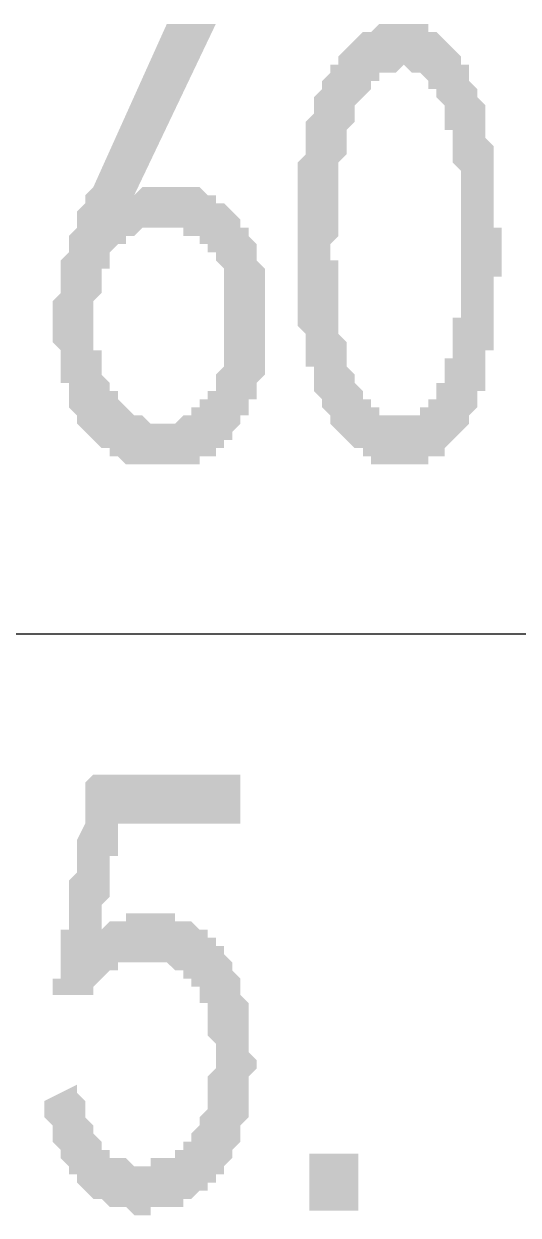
# Model space of a CAD drawing. Header units: millimetres. Extents: x 6156 to 7119, y 3162 to 3647.
# Drawn here: x 6929.12 to 6932.96, y 3474.45 to 3483.72 of the extents above; entities that cross this region are included whole.
import ezdxf

# ---------------------------------------------------------------- set-up
doc = ezdxf.new("R2010")
doc.units = ezdxf.units.MM
doc.layers.add('图层1', color=7, linetype='Continuous')

msp = doc.modelspace()

# ---------------------------------------------------------------- hatches: boundary and pattern name
at = {"layer": '图层1', "transparency": 33554559}
h = msp.add_hatch(color=256, dxfattribs=at)
h.paths.add_polyline_path([(6929.3406, 3481.4937), (6929.3406, 3481.5572), (6929.4041, 3481.6207), (6929.4041, 3481.6207), (6929.4041, 3481.6842), (6929.4041, 3481.7477), (6929.4041, 3481.8111), (6929.4041, 3481.8111), (6929.4041, 3481.8746), (6929.4676, 3481.9381), (6929.4676, 3481.9381), (6929.4676, 3482.0016), (6929.4676, 3482.0016), (6929.4676, 3482.0651), (6929.5311, 3482.1286), (6929.5311, 3482.1286), (6929.5311, 3482.1921), (6929.5311, 3482.2556), (6929.5946, 3482.3191), (6929.5946, 3482.3191), (6929.5946, 3482.3826), (6929.6581, 3482.4461), (6929.6581, 3482.4461), (6930.2296, 3483.716), (6930.6105, 3483.716), (6929.9756, 3482.3826), (6930.0391, 3482.4461), (6930.0391, 3482.4461), (6930.1026, 3482.4461), (6930.1661, 3482.4461), (6930.1661, 3482.4461), (6930.2296, 3482.4461), (6930.2296, 3482.4461), (6930.2931, 3482.4461), (6930.3565, 3482.4461), (6930.3565, 3482.4461), (6930.42, 3482.4461), (6930.42, 3482.4461), (6930.4835, 3482.4461), (6930.4835, 3482.4461), (6930.547, 3482.3826), (6930.547, 3482.3826), (6930.6105, 3482.3826), (6930.6105, 3482.3826), (6930.6105, 3482.3191), (6930.674, 3482.3191), (6930.7375, 3482.2556), (6930.7375, 3482.2556), (6930.801, 3482.1921), (6930.801, 3482.1921), (6930.801, 3482.1286), (6930.8645, 3482.1286), (6930.8645, 3482.0651), (6930.8645, 3482.0651), (6930.928, 3482.0016), (6930.928, 3482.0016), (6930.928, 3481.9381), (6930.928, 3481.8746), (6930.9915, 3481.8111), (6930.9915, 3481.8111), (6930.9915, 3481.7477), (6930.9915, 3481.6842), (6930.9915, 3481.6207), (6930.9915, 3481.5572), (6930.9915, 3481.5572), (6930.9915, 3481.4937), (6930.9915, 3481.4937), (6930.9915, 3481.4302), (6930.9915, 3481.3667), (6930.9915, 3481.3032), (6930.9915, 3481.3032), (6930.9915, 3481.2397), (6930.9915, 3481.1762), (6930.9915, 3481.1127), (6930.9915, 3481.1127), (6930.9915, 3481.0492), (6930.9915, 3480.9857), (6930.928, 3480.9222), (6930.928, 3480.9222), (6930.928, 3480.8587), (6930.928, 3480.7952), (6930.8645, 3480.7952), (6930.8645, 3480.7317), (6930.8645, 3480.6682), (6930.801, 3480.6682), (6930.801, 3480.6047), (6930.801, 3480.6047), (6930.7375, 3480.5412), (6930.7375, 3480.4777), (6930.7375, 3480.4777), (6930.674, 3480.4777), (6930.674, 3480.4142), (6930.6105, 3480.4142), (6930.6105, 3480.4142), (6930.6105, 3480.3507), (6930.547, 3480.3507), (6930.4835, 3480.3507), (6930.4835, 3480.2872), (6930.42, 3480.2872), (6930.42, 3480.2872), (6930.3565, 3480.2872), (6930.3565, 3480.2872), (6930.2931, 3480.2872), (6930.2296, 3480.2872), (6930.2296, 3480.2872), (6930.1661, 3480.2872), (6930.1026, 3480.2872), (6930.1026, 3480.2872), (6930.0391, 3480.2872), (6930.0391, 3480.2872), (6929.9756, 3480.2872), (6929.9121, 3480.2872), (6929.9121, 3480.2872), (6929.8486, 3480.3507), (6929.8486, 3480.3507), (6929.7851, 3480.3507), (6929.7851, 3480.4142), (6929.7216, 3480.4142), (6929.7216, 3480.4142), (6929.7216, 3480.4142), (6929.6581, 3480.4777), (6929.6581, 3480.4777), (6929.5946, 3480.5412), (6929.5946, 3480.5412), (6929.5311, 3480.6047), (6929.5311, 3480.6682), (6929.5311, 3480.6682), (6929.4676, 3480.7317), (6929.4676, 3480.7317), (6929.4676, 3480.7952), (6929.4676, 3480.8587), (6929.4676, 3480.9222), (6929.4041, 3480.9222), (6929.4041, 3480.9857), (6929.4041, 3481.0492), (6929.4041, 3481.1127), (6929.4041, 3481.1127), (6929.4041, 3481.1762), (6929.3406, 3481.2397), (6929.3406, 3481.3032), (6929.3406, 3481.3032), (6929.3406, 3481.3667), (6929.3406, 3481.4302), (6929.3406, 3481.4937), (6929.3406, 3481.4937)], flags=0)
h.paths.add_polyline_path([(6929.8486, 3480.8587), (6929.8486, 3480.7952), (6929.8486, 3480.7952), (6929.9121, 3480.7317), (6929.9121, 3480.7317), (6929.9756, 3480.6682), (6929.9756, 3480.6682), (6930.0391, 3480.6682), (6930.0391, 3480.6682), (6930.1026, 3480.6047), (6930.1661, 3480.6047), (6930.1661, 3480.6047), (6930.2296, 3480.6047), (6930.2296, 3480.6047), (6930.2931, 3480.6047), (6930.2931, 3480.6047), (6930.3565, 3480.6682), (6930.42, 3480.6682), (6930.42, 3480.6682), (6930.42, 3480.7317), (6930.4835, 3480.7317), (6930.4835, 3480.7952), (6930.547, 3480.7952), (6930.547, 3480.7952), (6930.547, 3480.8587), (6930.6105, 3480.8587), (6930.6105, 3480.9222), (6930.6105, 3480.9857), (6930.6105, 3480.9857), (6930.674, 3481.0492), (6930.674, 3481.1127), (6930.674, 3481.1127), (6930.674, 3481.1762), (6930.674, 3481.2397), (6930.674, 3481.3032), (6930.674, 3481.3667), (6930.674, 3481.3667), (6930.674, 3481.4302), (6930.674, 3481.4937), (6930.674, 3481.5572), (6930.674, 3481.6207), (6930.674, 3481.6842), (6930.674, 3481.6842), (6930.674, 3481.7477), (6930.674, 3481.8111), (6930.6105, 3481.8746), (6930.6105, 3481.8746), (6930.6105, 3481.9381), (6930.547, 3481.9381), (6930.547, 3482.0016), (6930.547, 3482.0016), (6930.4835, 3482.0016), (6930.4835, 3482.0651), (6930.42, 3482.0651), (6930.42, 3482.0651), (6930.3565, 3482.0651), (6930.3565, 3482.1286), (6930.2931, 3482.1286), (6930.2931, 3482.1286), (6930.2296, 3482.1286), (6930.2296, 3482.1286), (6930.1661, 3482.1286), (6930.1026, 3482.1286), (6930.1026, 3482.1286), (6930.0391, 3482.1286), (6930.0391, 3482.1286), (6929.9756, 3482.0651), (6929.9756, 3482.0651), (6929.9121, 3482.0651), (6929.9121, 3482.0016), (6929.8486, 3482.0016), (6929.8486, 3482.0016), (6929.7851, 3481.9381), (6929.7851, 3481.8746), (6929.7851, 3481.8746), (6929.7851, 3481.8111), (6929.7216, 3481.8111), (6929.7216, 3481.7477), (6929.7216, 3481.6842), (6929.7216, 3481.6207), (6929.7216, 3481.6207), (6929.6581, 3481.5572), (6929.6581, 3481.4937), (6929.6581, 3481.4302), (6929.6581, 3481.4302), (6929.6581, 3481.3667), (6929.6581, 3481.3032), (6929.6581, 3481.3032), (6929.6581, 3481.2397), (6929.6581, 3481.1762), (6929.7216, 3481.1762), (6929.7216, 3481.1127), (6929.7216, 3481.0492), (6929.7216, 3480.9857), (6929.7216, 3480.9857), (6929.7851, 3480.9222), (6929.7851, 3480.8587), (6929.7851, 3480.8587), (6929.8486, 3480.8587)], flags=0)
h = msp.add_hatch(color=256, dxfattribs=at)
h.paths.add_polyline_path([(6931.2456, 3482.1921), (6931.2456, 3482.2556), (6931.2456, 3482.3191), (6931.2456, 3482.3826), (6931.2456, 3482.4461), (6931.2456, 3482.5096), (6931.2456, 3482.5731), (6931.2456, 3482.5731), (6931.2456, 3482.6366), (6931.3091, 3482.7001), (6931.3091, 3482.7636), (6931.3091, 3482.7636), (6931.3091, 3482.8271), (6931.3091, 3482.8906), (6931.3091, 3482.8906), (6931.3091, 3482.9541), (6931.3726, 3483.0176), (6931.3726, 3483.0176), (6931.3726, 3483.0811), (6931.3726, 3483.1446), (6931.3726, 3483.1446), (6931.4361, 3483.2081), (6931.4361, 3483.2716), (6931.4361, 3483.2716), (6931.4996, 3483.3351), (6931.4996, 3483.3986), (6931.5631, 3483.3986), (6931.5631, 3483.4621), (6931.5631, 3483.4621), (6931.6266, 3483.5256), (6931.6266, 3483.5256), (6931.6266, 3483.5256), (6931.6901, 3483.5891), (6931.6901, 3483.5891), (6931.7536, 3483.6526), (6931.7536, 3483.6526), (6931.8171, 3483.6526), (6931.8171, 3483.6526), (6931.8806, 3483.716), (6931.8806, 3483.716), (6931.9441, 3483.716), (6932.0076, 3483.716), (6932.0076, 3483.716), (6932.0711, 3483.716), (6932.0711, 3483.716), (6932.1346, 3483.716), (6932.1981, 3483.716), (6932.1981, 3483.716), (6932.2616, 3483.716), (6932.2616, 3483.6526), (6932.3251, 3483.6526), (6932.3251, 3483.6526), (6932.3885, 3483.5891), (6932.3885, 3483.5891), (6932.452, 3483.5256), (6932.452, 3483.5256), (6932.5155, 3483.4621), (6932.5155, 3483.4621), (6932.5155, 3483.3986), (6932.579, 3483.3986), (6932.579, 3483.3351), (6932.579, 3483.2716), (6932.579, 3483.2716), (6932.6425, 3483.2081), (6932.6425, 3483.1446), (6932.6425, 3483.1446), (6932.706, 3483.0811), (6932.706, 3483.0176), (6932.706, 3483.0176), (6932.706, 3482.9541), (6932.706, 3482.8906), (6932.706, 3482.8271), (6932.7695, 3482.7636), (6932.7695, 3482.7636), (6932.7695, 3482.7001), (6932.7695, 3482.7001), (6932.7695, 3482.6366), (6932.7695, 3482.5731), (6932.7695, 3482.5096), (6932.7695, 3482.5096), (6932.7695, 3482.4461), (6932.7695, 3482.3826), (6932.7695, 3482.3191), (6932.7695, 3482.3191), (6932.7695, 3482.2556), (6932.7695, 3482.1921), (6932.7695, 3482.1286), (6932.833, 3482.1286), (6932.833, 3482.0652), (6932.833, 3482.0017), (6932.833, 3481.9382), (6932.833, 3481.8747), (6932.833, 3481.8112), (6932.833, 3481.7477), (6932.7695, 3481.7477), (6932.7695, 3481.6842), (6932.7695, 3481.6207), (6932.7695, 3481.5572), (6932.7695, 3481.4937), (6932.7695, 3481.4302), (6932.7695, 3481.3667), (6932.7695, 3481.3667), (6932.7695, 3481.3032), (6932.7695, 3481.2397), (6932.7695, 3481.1762), (6932.706, 3481.1762), (6932.706, 3481.1127), (6932.706, 3481.0492), (6932.706, 3480.9857), (6932.706, 3480.9857), (6932.706, 3480.9222), (6932.706, 3480.8587), (6932.6425, 3480.8587), (6932.6425, 3480.7952), (6932.6425, 3480.7952), (6932.6425, 3480.7317), (6932.579, 3480.6682), (6932.579, 3480.6682), (6932.579, 3480.6047), (6932.5155, 3480.5412), (6932.5155, 3480.5412), (6932.452, 3480.4778), (6932.452, 3480.4778), (6932.3885, 3480.4143), (6932.3885, 3480.4143), (6932.3885, 3480.3508), (6932.3251, 3480.3508), (6932.3251, 3480.3508), (6932.2616, 3480.3508), (6932.2616, 3480.2873), (6932.1981, 3480.2873), (6932.1346, 3480.2873), (6932.1346, 3480.2873), (6932.0711, 3480.2873), (6932.0711, 3480.2873), (6932.0076, 3480.2873), (6932.0076, 3480.2873), (6931.9441, 3480.2873), (6931.9441, 3480.2873), (6931.8806, 3480.2873), (6931.8171, 3480.2873), (6931.8171, 3480.3508), (6931.7536, 3480.3508), (6931.7536, 3480.3508), (6931.7536, 3480.4143), (6931.6901, 3480.4143), (6931.6901, 3480.4143), (6931.6266, 3480.4778), (6931.6266, 3480.4778), (6931.5631, 3480.5412), (6931.5631, 3480.5412), (6931.4996, 3480.6047), (6931.4996, 3480.6047), (6931.4996, 3480.6682), (6931.4361, 3480.7317), (6931.4361, 3480.7317), (6931.4361, 3480.7952), (6931.4361, 3480.7952), (6931.3726, 3480.8587), (6931.3726, 3480.8587), (6931.3726, 3480.9222), (6931.3726, 3480.9857), (6931.3726, 3481.0492), (6931.3091, 3481.0492), (6931.3091, 3481.1127), (6931.3091, 3481.1762), (6931.3091, 3481.2397), (6931.3091, 3481.2397), (6931.3091, 3481.3032), (6931.2456, 3481.3667), (6931.2456, 3481.3667), (6931.2456, 3481.4302), (6931.2456, 3481.4302), (6931.2456, 3481.4937), (6931.2456, 3481.5572), (6931.2456, 3481.5572), (6931.2456, 3481.6207), (6931.2456, 3481.6842), (6931.2456, 3481.7477), (6931.2456, 3481.7477), (6931.2456, 3481.8112), (6931.2456, 3481.8747), (6931.2456, 3481.9382), (6931.2456, 3482.0017), (6931.2456, 3482.0652), (6931.2456, 3482.1286), (6931.2456, 3482.1921), (6931.2456, 3482.1921)], flags=0)
h.paths.add_polyline_path([(6931.5631, 3482.3191), (6931.5631, 3482.2556), (6931.5631, 3482.1921), (6931.5631, 3482.1286), (6931.5631, 3482.1286), (6931.5631, 3482.0652), (6931.4996, 3482.0017), (6931.4996, 3481.9382), (6931.4996, 3481.8747), (6931.5631, 3481.8747), (6931.5631, 3481.8112), (6931.5631, 3481.7477), (6931.5631, 3481.6842), (6931.5631, 3481.6207), (6931.5631, 3481.6207), (6931.5631, 3481.5572), (6931.5631, 3481.4937), (6931.5631, 3481.4937), (6931.5631, 3481.4302), (6931.5631, 3481.3667), (6931.5631, 3481.3667), (6931.5631, 3481.3032), (6931.6266, 3481.2397), (6931.6266, 3481.1762), (6931.6266, 3481.1127), (6931.6266, 3481.1127), (6931.6266, 3481.0492), (6931.6901, 3480.9857), (6931.6901, 3480.9857), (6931.6901, 3480.9222), (6931.7536, 3480.8587), (6931.7536, 3480.8587), (6931.7536, 3480.7952), (6931.8171, 3480.7952), (6931.8171, 3480.7952), (6931.8171, 3480.7317), (6931.8806, 3480.7317), (6931.8806, 3480.6682), (6931.9441, 3480.6682), (6931.9441, 3480.6682), (6932.0076, 3480.6682), (6932.0076, 3480.6682), (6932.0711, 3480.6682), (6932.0711, 3480.6682), (6932.1346, 3480.6682), (6932.1346, 3480.6682), (6932.1981, 3480.6682), (6932.1981, 3480.7317), (6932.1981, 3480.7317), (6932.2616, 3480.7317), (6932.2616, 3480.7952), (6932.3251, 3480.7952), (6932.3251, 3480.8587), (6932.3251, 3480.9222), (6932.3885, 3480.9222), (6932.3885, 3480.9857), (6932.3885, 3481.0492), (6932.3885, 3481.1127), (6932.452, 3481.1127), (6932.452, 3481.1762), (6932.452, 3481.2397), (6932.452, 3481.2397), (6932.452, 3481.3032), (6932.452, 3481.3667), (6932.452, 3481.4302), (6932.5155, 3481.4302), (6932.5155, 3481.4937), (6932.5155, 3481.5572), (6932.5155, 3481.6207), (6932.5155, 3481.6842), (6932.5155, 3481.6842), (6932.5155, 3481.7477), (6932.5155, 3481.8112), (6932.5155, 3481.8112), (6932.5155, 3481.8747), (6932.5155, 3481.9382), (6932.5155, 3482.0017), (6932.5155, 3482.0652), (6932.5155, 3482.1286), (6932.5155, 3482.1286), (6932.5155, 3482.1921), (6932.5155, 3482.2556), (6932.5155, 3482.3191), (6932.5155, 3482.3191), (6932.5155, 3482.3826), (6932.5155, 3482.4461), (6932.5155, 3482.5096), (6932.5155, 3482.5096), (6932.5155, 3482.5731), (6932.452, 3482.6366), (6932.452, 3482.7001), (6932.452, 3482.7001), (6932.452, 3482.7636), (6932.452, 3482.8271), (6932.452, 3482.8906), (6932.3885, 3482.8906), (6932.3885, 3482.9541), (6932.3885, 3483.0176), (6932.3885, 3483.0811), (6932.3885, 3483.0811), (6932.3885, 3483.0811), (6932.3251, 3483.1446), (6932.3251, 3483.2081), (6932.2616, 3483.2081), (6932.2616, 3483.2716), (6932.2616, 3483.2716), (6932.1981, 3483.3351), (6932.1981, 3483.3351), (6932.1346, 3483.3351), (6932.1346, 3483.3351), (6932.0711, 3483.3986), (6932.0711, 3483.3986), (6932.0076, 3483.3351), (6932.0076, 3483.3351), (6931.9441, 3483.3351), (6931.9441, 3483.3351), (6931.8806, 3483.3351), (6931.8806, 3483.2716), (6931.8171, 3483.2716), (6931.8171, 3483.2081), (6931.8171, 3483.2081), (6931.7536, 3483.1446), (6931.7536, 3483.1446), (6931.6901, 3483.0811), (6931.6901, 3483.0176), (6931.6901, 3483.0176), (6931.6901, 3482.9541), (6931.6901, 3482.9541), (6931.6266, 3482.8906), (6931.6266, 3482.8271), (6931.6266, 3482.8271), (6931.6266, 3482.7636), (6931.6266, 3482.7001), (6931.5631, 3482.6366), (6931.5631, 3482.6366), (6931.5631, 3482.5731), (6931.5631, 3482.5096), (6931.5631, 3482.4461), (6931.5631, 3482.3826), (6931.5631, 3482.3191)], flags=0)
msp.add_hatch(color=256, dxfattribs=at).paths.add_polyline_path([(6929.5311, 3475.4613), (6929.5311, 3475.3978), (6929.5946, 3475.3343), (6929.5946, 3475.2708), (6929.5946, 3475.2073), (6929.5946, 3475.2073), (6929.6581, 3475.1438), (6929.6581, 3475.0803), (6929.6581, 3475.0803), (6929.7216, 3475.0168), (6929.7216, 3475.0168), (6929.7216, 3474.9533), (6929.7851, 3474.9533), (6929.7851, 3474.8898), (6929.7851, 3474.8898), (6929.8486, 3474.8898), (6929.8486, 3474.8898), (6929.9121, 3474.8898), (6929.9121, 3474.8898), (6929.9756, 3474.8263), (6930.0391, 3474.8263), (6930.0391, 3474.8263), (6930.1026, 3474.8263), (6930.1026, 3474.8898), (6930.1661, 3474.8898), (6930.2296, 3474.8898), (6930.2296, 3474.8898), (6930.2931, 3474.8898), (6930.2931, 3474.9533), (6930.2931, 3474.9533), (6930.3566, 3474.9533), (6930.3566, 3475.0168), (6930.4201, 3475.0168), (6930.4201, 3475.0803), (6930.4201, 3475.0803), (6930.4836, 3475.1438), (6930.4836, 3475.2073), (6930.4836, 3475.2073), (6930.5471, 3475.2708), (6930.5471, 3475.2708), (6930.5471, 3475.3343), (6930.5471, 3475.3978), (6930.5471, 3475.3978), (6930.5471, 3475.4613), (6930.5471, 3475.5248), (6930.6106, 3475.5883), (6930.6106, 3475.5883), (6930.6106, 3475.6518), (6930.6106, 3475.7153), (6930.6106, 3475.7153), (6930.6106, 3475.7788), (6930.5471, 3475.8423), (6930.5471, 3475.9058), (6930.5471, 3475.9693), (6930.5471, 3475.9693), (6930.5471, 3476.0328), (6930.5471, 3476.0963), (6930.4836, 3476.0963), (6930.4836, 3476.1598), (6930.4836, 3476.1598), (6930.4836, 3476.2233), (6930.4201, 3476.2233), (6930.4201, 3476.2868), (6930.3566, 3476.2868), (6930.3566, 3476.3503), (6930.2931, 3476.3503), (6930.2931, 3476.3503), (6930.2296, 3476.4137), (6930.2296, 3476.4137), (6930.2296, 3476.4137), (6930.1661, 3476.4137), (6930.1026, 3476.4137), (6930.1026, 3476.4137), (6930.0391, 3476.4137), (6930.0391, 3476.4137), (6929.9756, 3476.4137), (6929.9121, 3476.4137), (6929.9121, 3476.4137), (6929.8486, 3476.4137), (6929.8486, 3476.3503), (6929.7851, 3476.3503), (6929.7851, 3476.3503), (6929.7216, 3476.2868), (6929.7216, 3476.2868), (6929.6581, 3476.2233), (6929.6581, 3476.2233), (6929.6581, 3476.1598), (6929.5946, 3476.1598), (6929.5946, 3476.1598), (6929.3406, 3476.1598), (6929.3406, 3476.1598), (6929.3406, 3476.1598), (6929.3406, 3476.2233), (6929.3406, 3476.2233), (6929.3406, 3476.2233), (6929.3406, 3476.2233), (6929.3406, 3476.2868), (6929.4041, 3476.2868), (6929.4041, 3476.3503), (6929.4041, 3476.3503), (6929.4041, 3476.4137), (6929.4041, 3476.4137), (6929.4041, 3476.4772), (6929.4041, 3476.4772), (6929.4041, 3476.5407), (6929.4041, 3476.6042), (6929.4041, 3476.6677), (6929.4676, 3476.6677), (6929.4676, 3476.7312), (6929.4676, 3476.7947), (6929.4676, 3476.8582), (6929.4676, 3476.9217), (6929.4676, 3476.9852), (6929.4676, 3477.0487), (6929.5311, 3477.1122), (6929.5311, 3477.1757), (6929.5311, 3477.2392), (6929.5311, 3477.3027), (6929.5311, 3477.3662), (6929.5946, 3477.4932), (6929.5946, 3477.5567), (6929.5946, 3477.6202), (6929.5946, 3477.7472), (6929.5946, 3477.8107), (6929.6581, 3477.8742), (6930.801, 3477.8742), (6930.801, 3477.4932), (6929.8486, 3477.4932), (6929.8486, 3477.4297), (6929.8486, 3477.3662), (6929.8486, 3477.3027), (6929.8486, 3477.2392), (6929.7851, 3477.2392), (6929.7851, 3477.1757), (6929.7851, 3477.1122), (6929.7851, 3477.0487), (6929.7851, 3476.9852), (6929.7851, 3476.9852), (6929.7851, 3476.9217), (6929.7216, 3476.8582), (6929.7216, 3476.8582), (6929.7216, 3476.7947), (6929.7216, 3476.7312), (6929.7216, 3476.7312), (6929.7216, 3476.6677), (6929.7216, 3476.6677), (6929.7216, 3476.6677), (6929.7851, 3476.7312), (6929.8486, 3476.7312), (6929.8486, 3476.7312), (6929.9121, 3476.7312), (6929.9121, 3476.7947), (6929.9756, 3476.7947), (6929.9756, 3476.7947), (6930.0391, 3476.7947), (6930.0391, 3476.7947), (6930.1026, 3476.7947), (6930.1026, 3476.7947), (6930.1661, 3476.7947), (6930.1661, 3476.7947), (6930.2296, 3476.7947), (6930.2931, 3476.7947), (6930.2931, 3476.7312), (6930.3566, 3476.7312), (6930.3566, 3476.7312), (6930.4201, 3476.7312), (6930.4201, 3476.7312), (6930.4836, 3476.6677), (6930.4836, 3476.6677), (6930.5471, 3476.6677), (6930.5471, 3476.6042), (6930.6106, 3476.6042), (6930.6106, 3476.5407), (6930.674, 3476.5407), (6930.674, 3476.4772), (6930.674, 3476.4772), (6930.7375, 3476.4137), (6930.7375, 3476.4137), (6930.7375, 3476.4137), (6930.7375, 3476.3503), (6930.801, 3476.2868), (6930.801, 3476.2233), (6930.801, 3476.2233), (6930.801, 3476.1598), (6930.8645, 3476.0963), (6930.8645, 3476.0328), (6930.8645, 3476.0328), (6930.8645, 3476.0328), (6930.8645, 3475.9693), (6930.8645, 3475.9058), (6930.8645, 3475.8423), (6930.8645, 3475.8423), (6930.8645, 3475.7788), (6930.8645, 3475.7153), (6930.928, 3475.6518), (6930.928, 3475.5883), (6930.928, 3475.5883), (6930.8645, 3475.5248), (6930.8645, 3475.5248), (6930.8645, 3475.4613), (6930.8645, 3475.3978), (6930.8645, 3475.3343), (6930.8645, 3475.3343), (6930.8645, 3475.2708), (6930.8645, 3475.2073), (6930.801, 3475.1438), (6930.801, 3475.1438), (6930.801, 3475.0803), (6930.801, 3475.0168), (6930.7375, 3474.9533), (6930.7375, 3474.9533), (6930.7375, 3474.8898), (6930.674, 3474.8263), (6930.674, 3474.8263), (6930.674, 3474.7629), (6930.674, 3474.7629), (6930.6106, 3474.7629), (6930.6106, 3474.6994), (6930.5471, 3474.6994), (6930.5471, 3474.6359), (6930.4836, 3474.6359), (6930.4836, 3474.6359), (6930.4201, 3474.5724), (6930.4201, 3474.5724), (6930.3566, 3474.5724), (6930.3566, 3474.5089), (6930.2931, 3474.5089), (6930.2931, 3474.5089), (6930.2296, 3474.5089), (6930.1661, 3474.5089), (6930.1661, 3474.5089), (6930.1026, 3474.5089), (6930.1026, 3474.4454), (6930.0391, 3474.4454), (6929.9756, 3474.4454), (6929.9756, 3474.4454), (6929.9121, 3474.5089), (6929.9121, 3474.5089), (6929.8486, 3474.5089), (6929.8486, 3474.5089), (6929.7851, 3474.5089), (6929.7851, 3474.5089), (6929.7216, 3474.5724), (6929.7216, 3474.5724), (6929.6581, 3474.5724), (6929.5946, 3474.6359), (6929.5946, 3474.6359), (6929.5311, 3474.6994), (6929.5311, 3474.6994), (6929.5311, 3474.6994), (6929.5311, 3474.7629), (6929.4676, 3474.7629), (6929.4676, 3474.8263), (6929.4676, 3474.8263), (6929.4041, 3474.8898), (6929.4041, 3474.8898), (6929.4041, 3474.9533), (6929.3406, 3475.0168), (6929.3406, 3475.0168), (6929.3406, 3475.0803), (6929.3406, 3475.1438), (6929.2771, 3475.2073), (6929.2771, 3475.2708), (6929.2771, 3475.3343), (6929.2771, 3475.3343)])

# ---------------------------------------------------------------- linework, layer by layer
at = {"layer": '图层1', "lineweight": -3}
msp.add_line((6912.6968, 3478.9687), (6941.5338, 3478.9687), dxfattribs=at)
at = {"layer": '图层1', "lineweight": -3, "transparency": 33554559}
msp.add_solid([(6931.7181, 3474.4806), (6931.3372, 3474.4806), (6931.7181, 3474.925), (6931.3372, 3474.925)], dxfattribs=at)

doc.saveas('drawing.dxf')
